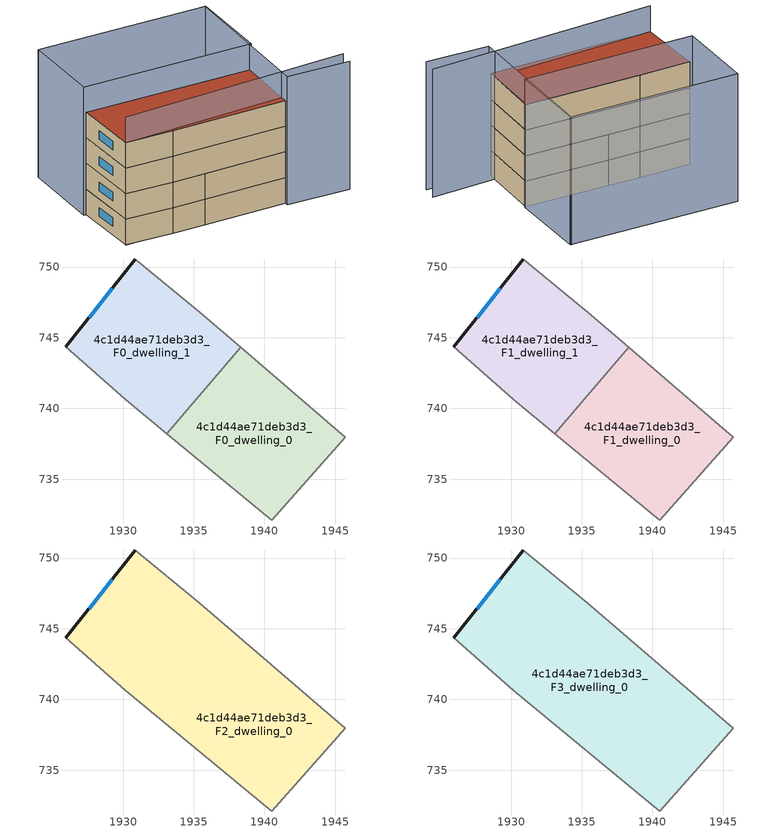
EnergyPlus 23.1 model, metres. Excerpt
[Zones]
4c1d44ae71deb3d3_F0_dwelling_0
 floor ground (EU_floor_Construction): 1945.71,737.96 1940.51,732.11 1933.08,738.22 1938.31,744.32 z0
 wall adiabatic (EU_wall_Construction): 1933.08,738.22 1940.51,732.11 1945.71,737.96 1938.31,744.32 z0:3
 wall to 4c1d44ae71deb3d3_F0_dwelling_1 (EU_wall_Construction): 1938.31,744.32 1933.08,738.22 z0:3
4c1d44ae71deb3d3_F0_dwelling_1
 floor ground (EU_floor_Construction): 1935.43,746.8 1938.31,744.32 1933.08,738.22 1930.15,740.64 1925.96,744.35 1930.88,750.57 z0
 wall outside (EU_wall_Construction): 1930.88,750.57 1925.96,744.35 z0:3
 wall adiabatic (EU_wall_Construction): 1938.31,744.32 1935.43,746.8 1930.88,750.57 / 1925.96,744.35 1930.15,740.64 1933.08,738.22 z0:3
 window (EU_Window_Construction): 1929.24,748.49 1927.6,746.42 z1:2
4c1d44ae71deb3d3_F1_dwelling_0
 floor to 4c1d44ae71deb3d3_F0_dwelling_0 (EU_floor_Construction): 1945.71,737.96 1940.51,732.11 1933.08,738.22 1938.31,744.32 z3
 wall adiabatic (EU_wall_Construction): 1933.08,738.22 1940.51,732.11 1945.71,737.96 1938.31,744.32 z3:6
 wall to 4c1d44ae71deb3d3_F1_dwelling_1 (EU_wall_Construction): 1938.31,744.32 1933.08,738.22 z3:6
4c1d44ae71deb3d3_F1_dwelling_1
 floor to 4c1d44ae71deb3d3_F0_dwelling_1 (EU_floor_Construction): 1935.43,746.8 1938.31,744.32 1933.08,738.22 1930.15,740.64 1925.96,744.35 1930.88,750.57 z3
 wall outside (EU_wall_Construction): 1930.88,750.57 1925.96,744.35 z3:6
 wall adiabatic (EU_wall_Construction): 1938.31,744.32 1935.43,746.8 1930.88,750.57 / 1925.96,744.35 1930.15,740.64 1933.08,738.22 z3:6
 window (EU_Window_Construction): 1929.24,748.49 1927.6,746.42 z4:5
4c1d44ae71deb3d3_F2_dwelling_0
 floor to 4c1d44ae71deb3d3_F1_dwelling_0 (EU_floor_Construction): 1945.71,737.96 1940.51,732.11 1933.08,738.22 1938.31,744.32 z6
 floor to 4c1d44ae71deb3d3_F1_dwelling_1 (EU_floor_Construction): 1935.43,746.8 1938.31,744.32 1933.08,738.22 1930.15,740.64 1925.96,744.35 1930.88,750.57 z6
 wall outside (EU_wall_Construction): 1930.88,750.57 1925.96,744.35 z6:9
 wall adiabatic (EU_wall_Construction): 1925.96,744.35 1930.15,740.64 1940.51,732.11 1945.71,737.96 1935.43,746.8 1930.88,750.57 z6:9
 window (EU_Window_Construction): 1929.24,748.49 1927.6,746.42 z7:8
4c1d44ae71deb3d3_F3_dwelling_0
 floor to 4c1d44ae71deb3d3_F2_dwelling_0 (EU_floor_Construction): 1935.43,746.8 1945.71,737.96 1940.51,732.11 1930.15,740.64 1925.96,744.35 1930.88,750.57 z9
 wall outside (EU_wall_Construction): 1930.88,750.57 1925.96,744.35 z9:12
 wall adiabatic (EU_wall_Construction): 1925.96,744.35 1930.15,740.64 1940.51,732.11 1945.71,737.96 1935.43,746.8 1930.88,750.57 z9:12
 window (EU_Window_Construction): 1929.24,748.49 1927.6,746.42 z10:11
 roof outside (EU_roof_Construction): 1940.51,732.11 1945.71,737.96 1935.43,746.8 1930.88,750.57 1925.96,744.35 1930.15,740.64 z12
shading: 1925.96,744.35 1947.05,728.13 / 1945.77,726.91 1940.21,731.77 / 1940.21,731.77 1952.05,745.32 / 1945.81,737.88 1930.63,750.78 / 1930.63,750.78 1936.89,758.14 / 1936.89,758.14 1952.07,745.24 / 1952.07,745.24 1945.81,737.88 z0:15
[Building]
EU S2 Campaign: North Axis=0; Terrain=City; Solar Distribution=FullExterior
[Site:Location]
Bologna: Latitude=44.5; Longitude=11.25; Time Zone=1; Elevation=37
[SizingPeriod:WeatherFileDays]
AnnualSizingPeriod: Begin Month=1; Begin Day of Month=1; End Month=12; End Day of Month=31; Day of Week for Start Day=Monday; Use Weather File Daylight Saving Period=No; Use Weather File Rain and Snow Indicators=No
[MATERIAL]
EU_InternalMass_Material: Roughness=MediumRough; Thickness=0.1; Conductivity=1; Density=1800; Specific Heat=900; Thermal Absorptance=0.9; Solar Absorptance=0.7; Visible Absorptance=0.7
[MATERIAL:NOMASS] Roughness=MediumRough; Thermal Absorptance=0.9; Solar Absorptance=0.7; Visible Absorptance=0.7
Name | Thermal Resistance
EU_wall_NoMass | 0.937881
EU_roof_NoMass | 0.548572
EU_floor_NoMass | 0.71348
[WINDOWMATERIAL:SIMPLEGLAZINGSYSTEM]
EU_Window_SimpleGlazing: UFactor=4.25633; Solar Heat Gain Coefficient=0.85; Visible Transmittance=0.85
[CONSTRUCTION]
EU_wall_Construction: EU_wall_NoMass
EU_roof_Construction: EU_roof_NoMass
EU_floor_Construction: EU_floor_NoMass
EU_Window_Construction: EU_Window_SimpleGlazing
EU_InternalMass_Construction: EU_InternalMass_Material
[ZONE] Type=1; Multiplier=1; Ceiling Height=autocalculate; Floor Area=autocalculate; Part of Total Floor Area=Yes
Name | Volume
4c1d44ae71deb3d3_F0_dwelling_0; 4c1d44ae71deb3d3_F1_dwelling_0 | 230.448
4c1d44ae71deb3d3_F2_dwelling_0 | 460.874
4c1d44ae71deb3d3_F3_dwelling_0 | 460.88
4c1d44ae71deb3d3_F0_dwelling_1 | 230.44
4c1d44ae71deb3d3_F1_dwelling_1 | 230.438
[INTERNALMASS] Construction=EU_InternalMass_Construction
Name | Zone or ZoneList | Surface Area
4c1d44ae71deb3d3_F0_dwelling_0_EU_InternalMass | 4c1d44ae71deb3d3_F0_dwelling_0 | 76.8159
4c1d44ae71deb3d3_F0_dwelling_1_EU_InternalMass | 4c1d44ae71deb3d3_F0_dwelling_1 | 76.8133
4c1d44ae71deb3d3_F1_dwelling_0_EU_InternalMass | 4c1d44ae71deb3d3_F1_dwelling_0 | 76.8159
4c1d44ae71deb3d3_F1_dwelling_1_EU_InternalMass | 4c1d44ae71deb3d3_F1_dwelling_1 | 76.8133
4c1d44ae71deb3d3_F2_dwelling_0_EU_InternalMass | 4c1d44ae71deb3d3_F2_dwelling_0 | 153.627
4c1d44ae71deb3d3_F3_dwelling_0_EU_InternalMass | 4c1d44ae71deb3d3_F3_dwelling_0 | 153.627
[OTHEREQUIPMENT] Fuel Type=Electricity; Design Level Calculation Method=Watts/Area; Power per Zone Floor Area=1; Fraction Latent=0; Fraction Radiant=0; Fraction Lost=0; Carbon Dioxide Generation Rate=0; EndUse Subcategory=EU_Step8_InternalGains
Name | Zone or ZoneList or Space or SpaceList | Schedule
EU_Step8_InternalGain_4c1d44ae71deb3d3_F0_dwelling_0_f000 | 4c1d44ae71deb3d3_F0_dwelling_0 | EU_Step8_GainSchedule_4c1d44ae71deb3d3_F0_dwelling_0_f000
EU_Step8_InternalGain_4c1d44ae71deb3d3_F0_dwelling_1_f000 | 4c1d44ae71deb3d3_F0_dwelling_1 | EU_Step8_GainSchedule_4c1d44ae71deb3d3_F0_dwelling_1_f000
EU_Step8_InternalGain_4c1d44ae71deb3d3_F1_dwelling_0_f000 | 4c1d44ae71deb3d3_F1_dwelling_0 | EU_Step8_GainSchedule_4c1d44ae71deb3d3_F1_dwelling_0_f000
EU_Step8_InternalGain_4c1d44ae71deb3d3_F1_dwelling_1_f000 | 4c1d44ae71deb3d3_F1_dwelling_1 | EU_Step8_GainSchedule_4c1d44ae71deb3d3_F1_dwelling_1_f000
EU_Step8_InternalGain_4c1d44ae71deb3d3_F2_dwelling_0_f000 | 4c1d44ae71deb3d3_F2_dwelling_0 | EU_Step8_GainSchedule_4c1d44ae71deb3d3_F2_dwelling_0_f000
EU_Step8_InternalGain_4c1d44ae71deb3d3_F3_dwelling_0_f000 | 4c1d44ae71deb3d3_F3_dwelling_0 | EU_Step8_GainSchedule_4c1d44ae71deb3d3_F3_dwelling_0_f000
[ZONEVENTILATION:DESIGNFLOWRATE] Schedule=EU_AlwaysOn; Design Flow Rate Calculation Method=AirChanges/Hour; Air Changes per Hour=0.687892; Ventilation Type=Natural; Fan Pressure Rise=0; Fan Total Efficiency=1; Constant Term Coefficient=1; Temperature Term Coefficient=0; Velocity Term Coefficient=0; Velocity Squared Term Coefficient=0; Minimum Indoor Temperature=-100; Maximum Indoor Temperature=100; Delta Temperature=-100; Minimum Outdoor Temperature=-100; Maximum Outdoor Temperature=100; Maximum Wind Speed=40
Name | Zone or ZoneList or Space or SpaceList
EU_ConstantAir_4c1d44ae71deb3d3_F0_dwelling_0 | 4c1d44ae71deb3d3_F0_dwelling_0
EU_ConstantAir_4c1d44ae71deb3d3_F0_dwelling_1 | 4c1d44ae71deb3d3_F0_dwelling_1
EU_ConstantAir_4c1d44ae71deb3d3_F1_dwelling_0 | 4c1d44ae71deb3d3_F1_dwelling_0
EU_ConstantAir_4c1d44ae71deb3d3_F1_dwelling_1 | 4c1d44ae71deb3d3_F1_dwelling_1
EU_ConstantAir_4c1d44ae71deb3d3_F2_dwelling_0 | 4c1d44ae71deb3d3_F2_dwelling_0
EU_ConstantAir_4c1d44ae71deb3d3_F3_dwelling_0 | 4c1d44ae71deb3d3_F3_dwelling_0
[HVACTEMPLATE:THERMOSTAT] Constant Heating Setpoint=20; Constant Cooling Setpoint=50
EU_HeatOnly_4c1d44ae71deb3d3_F0_dwelling_0; EU_HeatOnly_4c1d44ae71deb3d3_F0_dwelling_1; EU_HeatOnly_4c1d44ae71deb3d3_F1_dwelling_0; EU_HeatOnly_4c1d44ae71deb3d3_F1_dwelling_1; EU_HeatOnly_4c1d44ae71deb3d3_F2_dwelling_0; EU_HeatOnly_4c1d44ae71deb3d3_F3_dwelling_0
[HVACTEMPLATE:ZONE:IDEALLOADSAIRSYSTEM] System Availability Schedule=EU_AlwaysOn; Maximum Heating Supply Air Temperature=50; Minimum Cooling Supply Air Temperature=13; Maximum Heating Supply Air Humidity Ratio=0.0156; Minimum Cooling Supply Air Humidity Ratio=0.0077; Heating Limit=NoLimit; Cooling Limit=NoLimit; Heating Availability Schedule=EU_AlwaysOn; Cooling Availability Schedule=EU_CoolingOff; Dehumidification Control Type=ConstantSensibleHeatRatio; Cooling Sensible Heat Ratio=0.7; Dehumidification Setpoint=60; Humidification Control Type=None; Humidification Setpoint=30; Outdoor Air Method=None; Outdoor Air Flow Rate per Person=0.00944; Outdoor Air Flow Rate per Zone Floor Area=0; Outdoor Air Flow Rate per Zone=0; Demand Controlled Ventilation Type=None; Outdoor Air Economizer Type=NoEconomizer; Heat Recovery Type=None; Sensible Heat Recovery Effectiveness=0.7; Latent Heat Recovery Effectiveness=0.65
Name | Template Thermostat
4c1d44ae71deb3d3_F0_dwelling_0 | EU_HeatOnly_4c1d44ae71deb3d3_F0_dwelling_0
4c1d44ae71deb3d3_F0_dwelling_1 | EU_HeatOnly_4c1d44ae71deb3d3_F0_dwelling_1
4c1d44ae71deb3d3_F1_dwelling_0 | EU_HeatOnly_4c1d44ae71deb3d3_F1_dwelling_0
4c1d44ae71deb3d3_F1_dwelling_1 | EU_HeatOnly_4c1d44ae71deb3d3_F1_dwelling_1
4c1d44ae71deb3d3_F2_dwelling_0 | EU_HeatOnly_4c1d44ae71deb3d3_F2_dwelling_0
4c1d44ae71deb3d3_F3_dwelling_0 | EU_HeatOnly_4c1d44ae71deb3d3_F3_dwelling_0
[SIZING:ZONE] Zone Cooling Design Supply Air Temperature Input Method=SupplyAirTemperature; Zone Cooling Design Supply Air Temperature=13; Zone Heating Design Supply Air Temperature Input Method=SupplyAirTemperature; Zone Heating Design Supply Air Temperature=50; Zone Cooling Design Supply Air Humidity Ratio=0.008; Zone Heating Design Supply Air Humidity Ratio=0.008; Cooling Design Air Flow Method=DesignDay; Cooling Design Air Flow Rate=0; Cooling Minimum Air Flow per Zone Floor Area=0.000762; Cooling Minimum Air Flow=0; Cooling Minimum Air Flow Fraction=0.2; Heating Design Air Flow Method=DesignDay; Heating Design Air Flow Rate=0; Heating Maximum Air Flow per Zone Floor Area=0.002032; Heating Maximum Air Flow=0.141576; Heating Maximum Air Flow Fraction=0.3; Account for Dedicated Outdoor Air System=No; Dedicated Outdoor Air System Control Strategy=NeutralSupplyAir; Dedicated Outdoor Air Low Setpoint Temperature for Design=autosize; Dedicated Outdoor Air High Setpoint Temperature for Design=autosize; Zone Load Sizing Method=Sensible Load Only No Latent Load; Zone Latent Cooling Design Supply Air Humidity Ratio Input Method=HumidityRatioDifference; Zone Cooling Design Supply Air Humidity Ratio Difference=0.005; Zone Latent Heating Design Supply Air Humidity Ratio Input Method=HumidityRatioDifference; Zone Humidification Design Supply Air Humidity Ratio Difference=0.005
4c1d44ae71deb3d3_F0_dwelling_0; 4c1d44ae71deb3d3_F0_dwelling_1; 4c1d44ae71deb3d3_F1_dwelling_0; 4c1d44ae71deb3d3_F1_dwelling_1; 4c1d44ae71deb3d3_F2_dwelling_0; 4c1d44ae71deb3d3_F3_dwelling_0
[SCHEDULE:CONSTANT]
Name | Hourly Value
EU_AlwaysOn | 1
EU_CoolingOff | 0
[SCHEDULE:FILE] Column Number=1; Rows to Skip at Top=0; Number of Hours of Data=8760; Column Separator=Comma; Interpolate to Timestep=No; Minutes per Item=60; Adjust Schedule for Daylight Savings=Yes
Name | File
EU_Step8_GainSchedule_4c1d44ae71deb3d3_F0_dwelling_0_f000 | ../../schedules/4c1d44ae71deb3d3/4c1d44ae71deb3d3_F0_dwelling_0_f000_gain.csv
EU_Step8_GainSchedule_4c1d44ae71deb3d3_F0_dwelling_1_f000 | ../../schedules/4c1d44ae71deb3d3/4c1d44ae71deb3d3_F0_dwelling_1_f000_gain.csv
EU_Step8_GainSchedule_4c1d44ae71deb3d3_F1_dwelling_0_f000 | ../../schedules/4c1d44ae71deb3d3/4c1d44ae71deb3d3_F1_dwelling_0_f000_gain.csv
EU_Step8_GainSchedule_4c1d44ae71deb3d3_F1_dwelling_1_f000 | ../../schedules/4c1d44ae71deb3d3/4c1d44ae71deb3d3_F1_dwelling_1_f000_gain.csv
EU_Step8_GainSchedule_4c1d44ae71deb3d3_F2_dwelling_0_f000 | ../../schedules/4c1d44ae71deb3d3/4c1d44ae71deb3d3_F2_dwelling_0_f000_gain.csv
EU_Step8_GainSchedule_4c1d44ae71deb3d3_F3_dwelling_0_f000 | ../../schedules/4c1d44ae71deb3d3/4c1d44ae71deb3d3_F3_dwelling_0_f000_gain.csv
